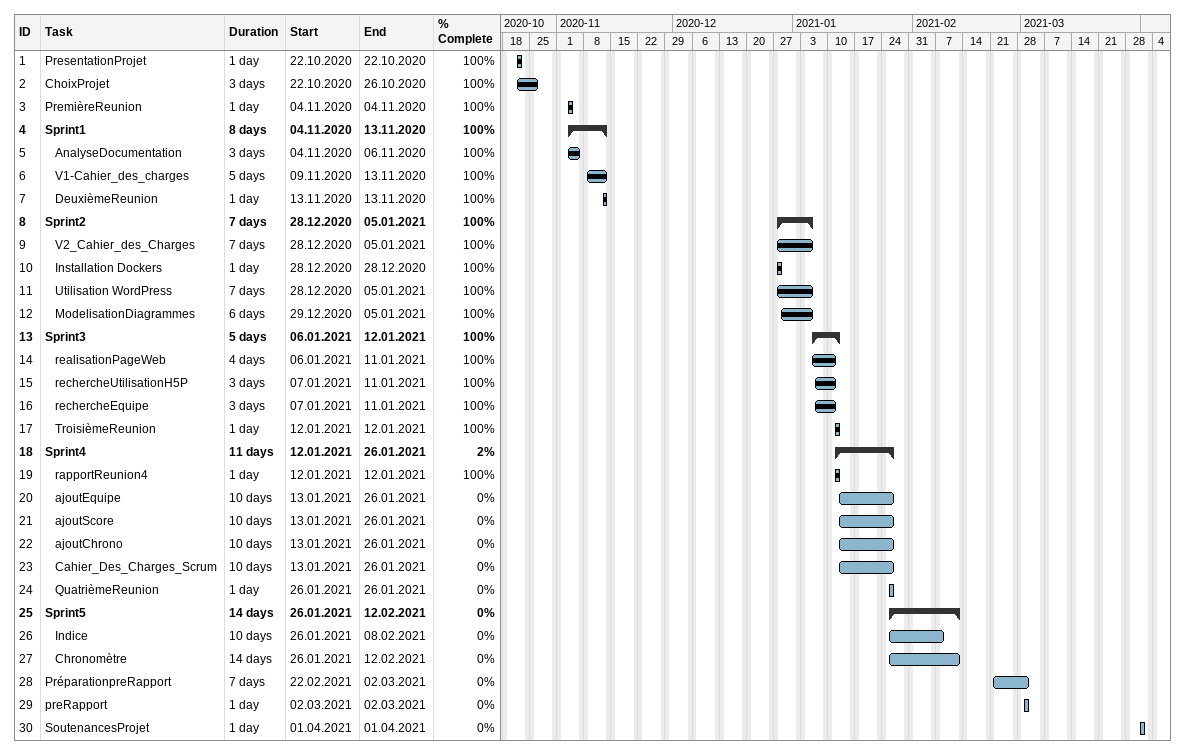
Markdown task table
| ID | Level | Task | Duration | Start | Finish | % complete |
|---|---|---|---|---|---|---|
| 1 | 1 | PresentationProjet | 1d | 2020-10-22 | 2020-10-22 | 100 |
| 2 | 1 | ChoixProjet | 3d | 2020-10-22 | 2020-10-26 | 100 |
| 3 | 1 | PremièreReunion | 1d | 2020-11-04 | 2020-11-04 | 100 |
| 4 | 1 | **Sprint1** | 8d | 2020-11-04 | 2020-11-13 | 100 |
| 5 | 2 | AnalyseDocumentation | 3d | 2020-11-04 | 2020-11-06 | 100 |
| 6 | 2 | V1-Cahier_des_charges | 5d | 2020-11-09 | 2020-11-13 | 100 |
| 7 | 2 | DeuxièmeReunion | 1d | 2020-11-13 | 2020-11-13 | 100 |
| 8 | 1 | **Sprint2** | 7d | 2020-12-28 | 2021-01-05 | 100 |
| 9 | 2 | V2_Cahier_des_Charges | 7d | 2020-12-28 | 2021-01-05 | 100 |
| 10 | 2 | Installation Dockers | 1d | 2020-12-28 | 2020-12-28 | 100 |
| 11 | 2 | Utilisation WordPress | 7d | 2020-12-28 | 2021-01-05 | 100 |
| 12 | 2 | ModelisationDiagrammes | 6d | 2020-12-29 | 2021-01-05 | 100 |
| 13 | 1 | **Sprint3** | 5d | 2021-01-06 | 2021-01-12 | 100 |
| 14 | 2 | realisationPageWeb | 4d | 2021-01-06 | 2021-01-11 | 100 |
| 15 | 2 | rechercheUtilisationH5P | 3d | 2021-01-07 | 2021-01-11 | 100 |
| 16 | 2 | rechercheEquipe | 3d | 2021-01-07 | 2021-01-11 | 100 |
| 17 | 2 | TroisièmeReunion | 1d | 2021-01-12 | 2021-01-12 | 100 |
| 18 | 1 | **Sprint4** | 11d | 2021-01-12 | 2021-01-26 | 2 |
| 19 | 2 | rapportReunion4 | 1d | 2021-01-12 | 2021-01-12 | 100 |
| 20 | 2 | ajoutEquipe | 10d | 2021-01-13 | 2021-01-26 | 0 |
| 21 | 2 | ajoutScore | 10d | 2021-01-13 | 2021-01-26 | 0 |
| 22 | 2 | ajoutChrono | 10d | 2021-01-13 | 2021-01-26 | 0 |
| 23 | 2 | Cahier_Des_Charges_Scrum | 10d | 2021-01-13 | 2021-01-26 | 0 |
| 24 | 2 | QuatrièmeReunion | 1d | 2021-01-26 | 2021-01-26 | 0 |
| 25 | 1 | **Sprint5** | 14d | 2021-01-26 | 2021-02-12 | 0 |
| 26 | 2 | Indice | 10d | 2021-01-26 | 2021-02-08 | 0 |
| 27 | 2 | Chronomètre | 14d | 2021-01-26 | 2021-02-12 | 0 |
| 28 | 1 | PréparationpreRapport | 7d | 2021-02-22 | 2021-03-02 | 0 |
| 29 | 1 | preRapport | 1d | 2021-03-02 | 2021-03-02 | 0 |
| 30 | 1 | SoutenancesProjet | 1d | 2021-04-01 | 2021-04-01 | 0 |
